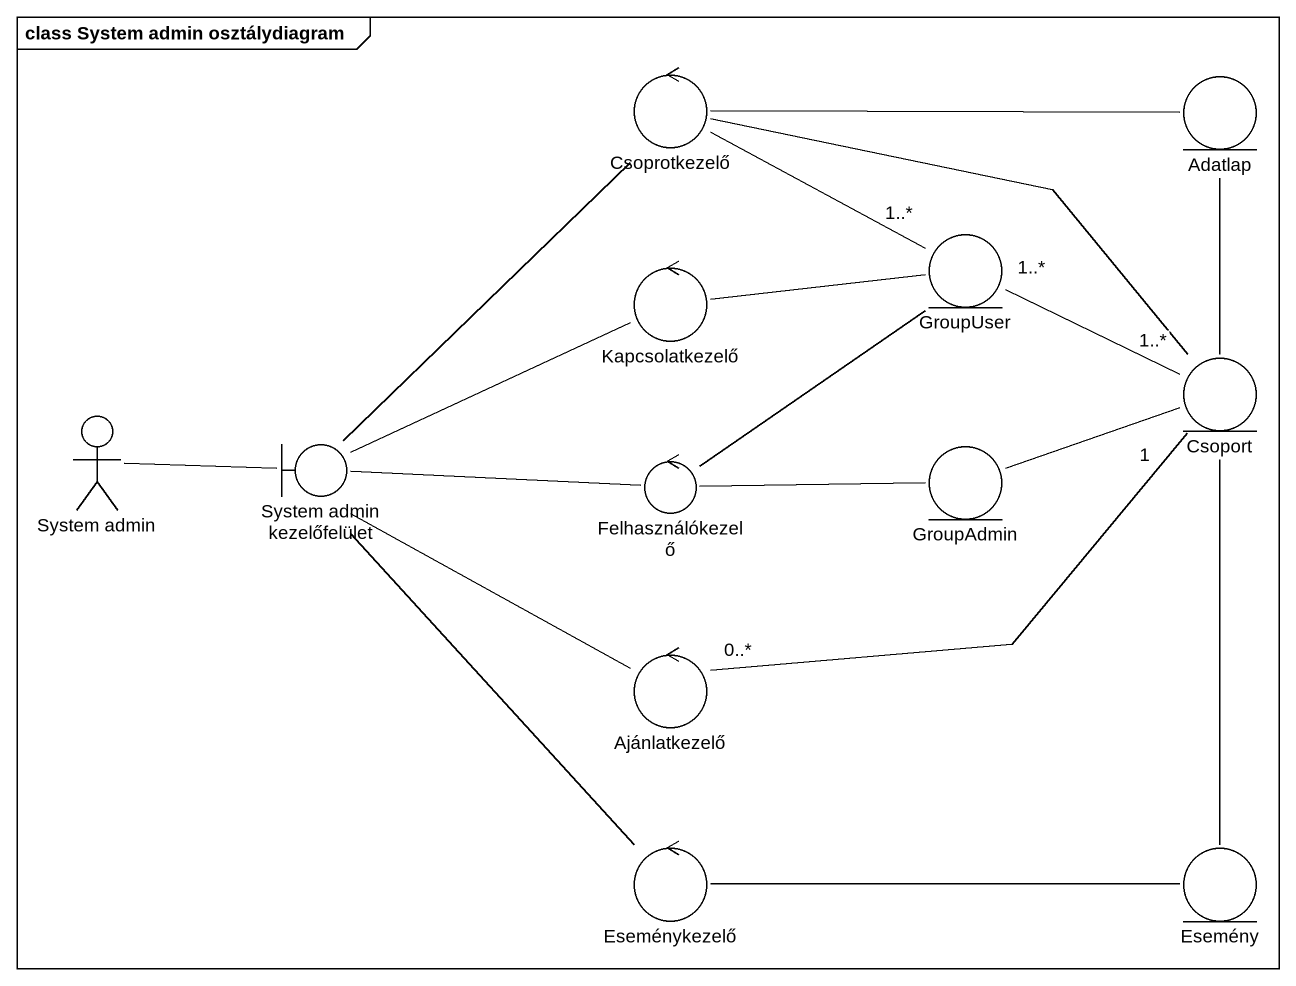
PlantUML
@startuml
mainframe class System admin osztálydiagram
control Csoprotkezelő
entity Adatlap
entity GroupUser
control Kapcsolatkezelő
entity Csoport
actor "System admin" as System_admin
boundary "System admin kezelőfelület" as System_admin_kezelőfelület
control Felhasználókezelő
entity GroupAdmin
control Ajánlatkezelő
control Eseménykezelő
entity Esemény
Csoprotkezelő -right- Adatlap
Csoprotkezelő -right- "1..*" GroupUser
Csoprotkezelő -right- Csoport
Adatlap -- Csoport
GroupUser "1..*" -right- "1..*" Csoport
Kapcsolatkezelő -right- GroupUser
System_admin -right- System_admin_kezelőfelület
System_admin_kezelőfelület -up- Csoprotkezelő
System_admin_kezelőfelület -right- Kapcsolatkezelő
System_admin_kezelőfelület -right- Felhasználókezelő
System_admin_kezelőfelület -- Ajánlatkezelő
System_admin_kezelőfelület -- Eseménykezelő
Felhasználókezelő -up- GroupUser
Felhasználókezelő -right- GroupAdmin
GroupAdmin -right- Csoport
Ajánlatkezelő "0..*" -right- "1" Csoport
Eseménykezelő -right- Esemény
Esemény -up- Csoport
@enduml
